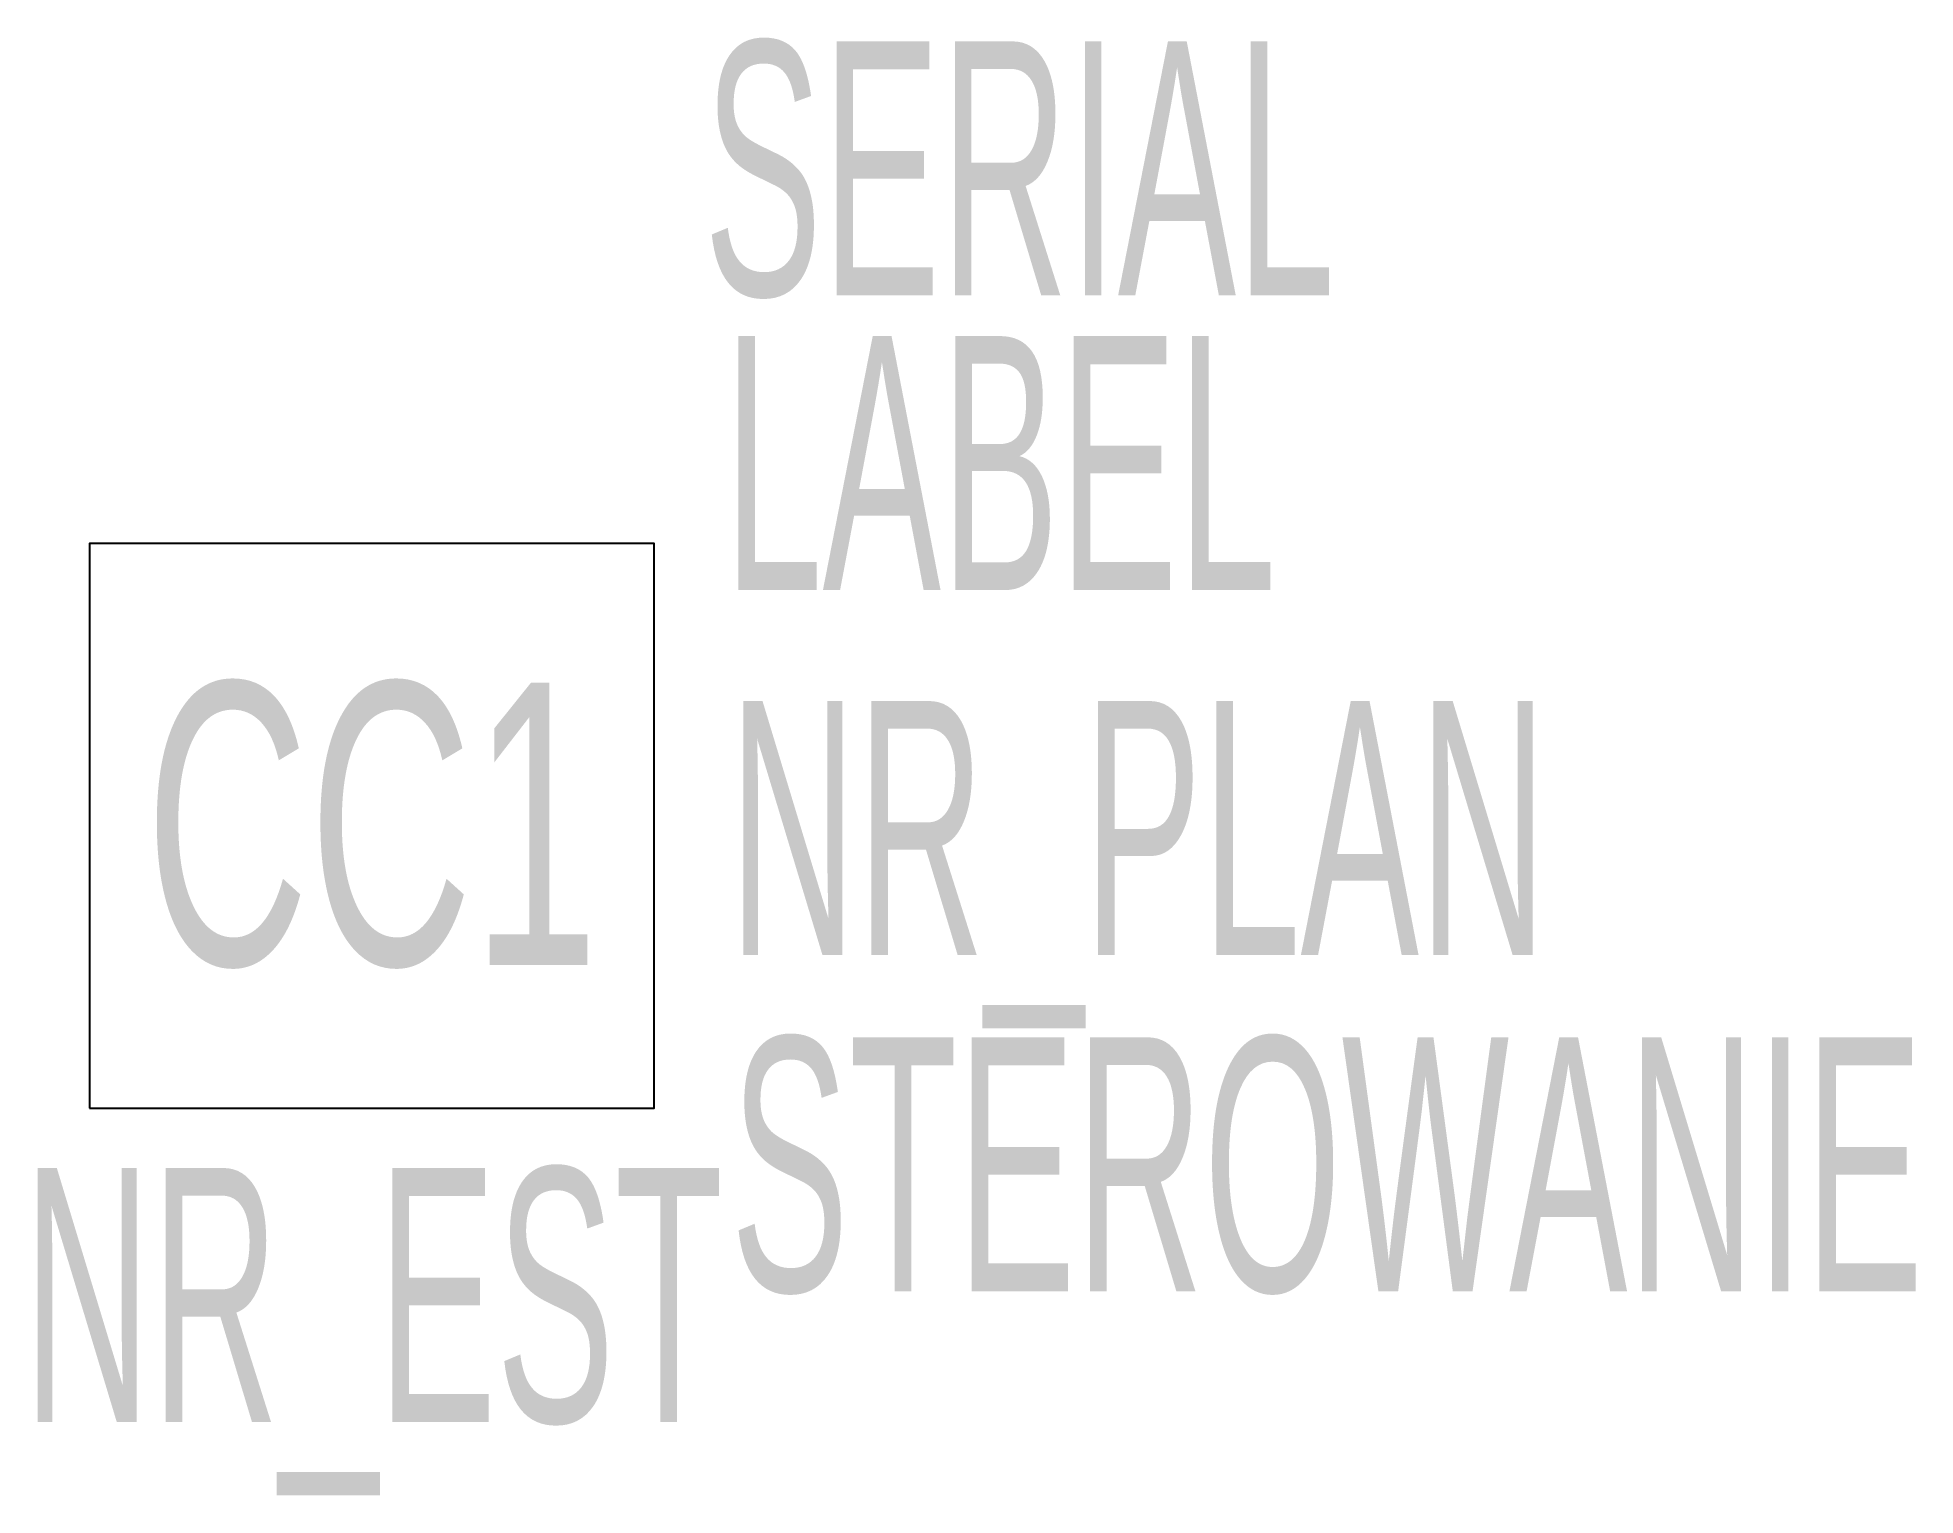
# Model space of a CAD drawing. Header units: millimetres. Extents: x -37 to 1294, y -275 to 758.
import ezdxf
from ezdxf.enums import TextEntityAlignment as Align

# ---------------------------------------------------------------- set-up
doc = ezdxf.new("R2010")
doc.units = ezdxf.units.MM
doc.header["$LTSCALE"] = 0.25
doc.layers.get('0').update_dxf_attribs({"color": 252})
doc.styles.add('Opisest3', font='arial.ttf', dxfattribs={"width": 0.5})
doc.styles.get("Standard").update_dxf_attribs({"font": 'PM_SMPLX.shx'})

msp = doc.modelspace()

# ---------------------------------------------------------------- linework, layer by layer
msp.add_lwpolyline([(0, 0), (400, 0), (400, 400), (0, 400)], close=True)

# ---------------------------------------------------------------- texts
at = {"insert": (200, 200), "char_height": 200, "width": 400, "attachment_point": 5}
msp.add_mtext('\\W0.6;CC1', dxfattribs=at)
at = {"style": 'Opisest3', "width": 0.5}
for tag, p, flags in [('SERIAL', (435.2, 575.8), 9), ('LABEL', (449.5, 367), 9), ('NR_PLAN', (452.9, 108.4), 8), ('STEROWANIE', (454.2, -129.9), 9)]:
    msp.add_attdef(tag, p, 'xx', height=180, dxfattribs=dict(at, flags=flags))
at = {"style": 'Opisest3', "width": 0.5, "flags": 9}
msp.add_attdef('NR_EST', text='xx', height=180, dxfattribs=at).set_placement((200.8, -222.5), align=Align.CENTER)

doc.saveas('drawing.dxf')
